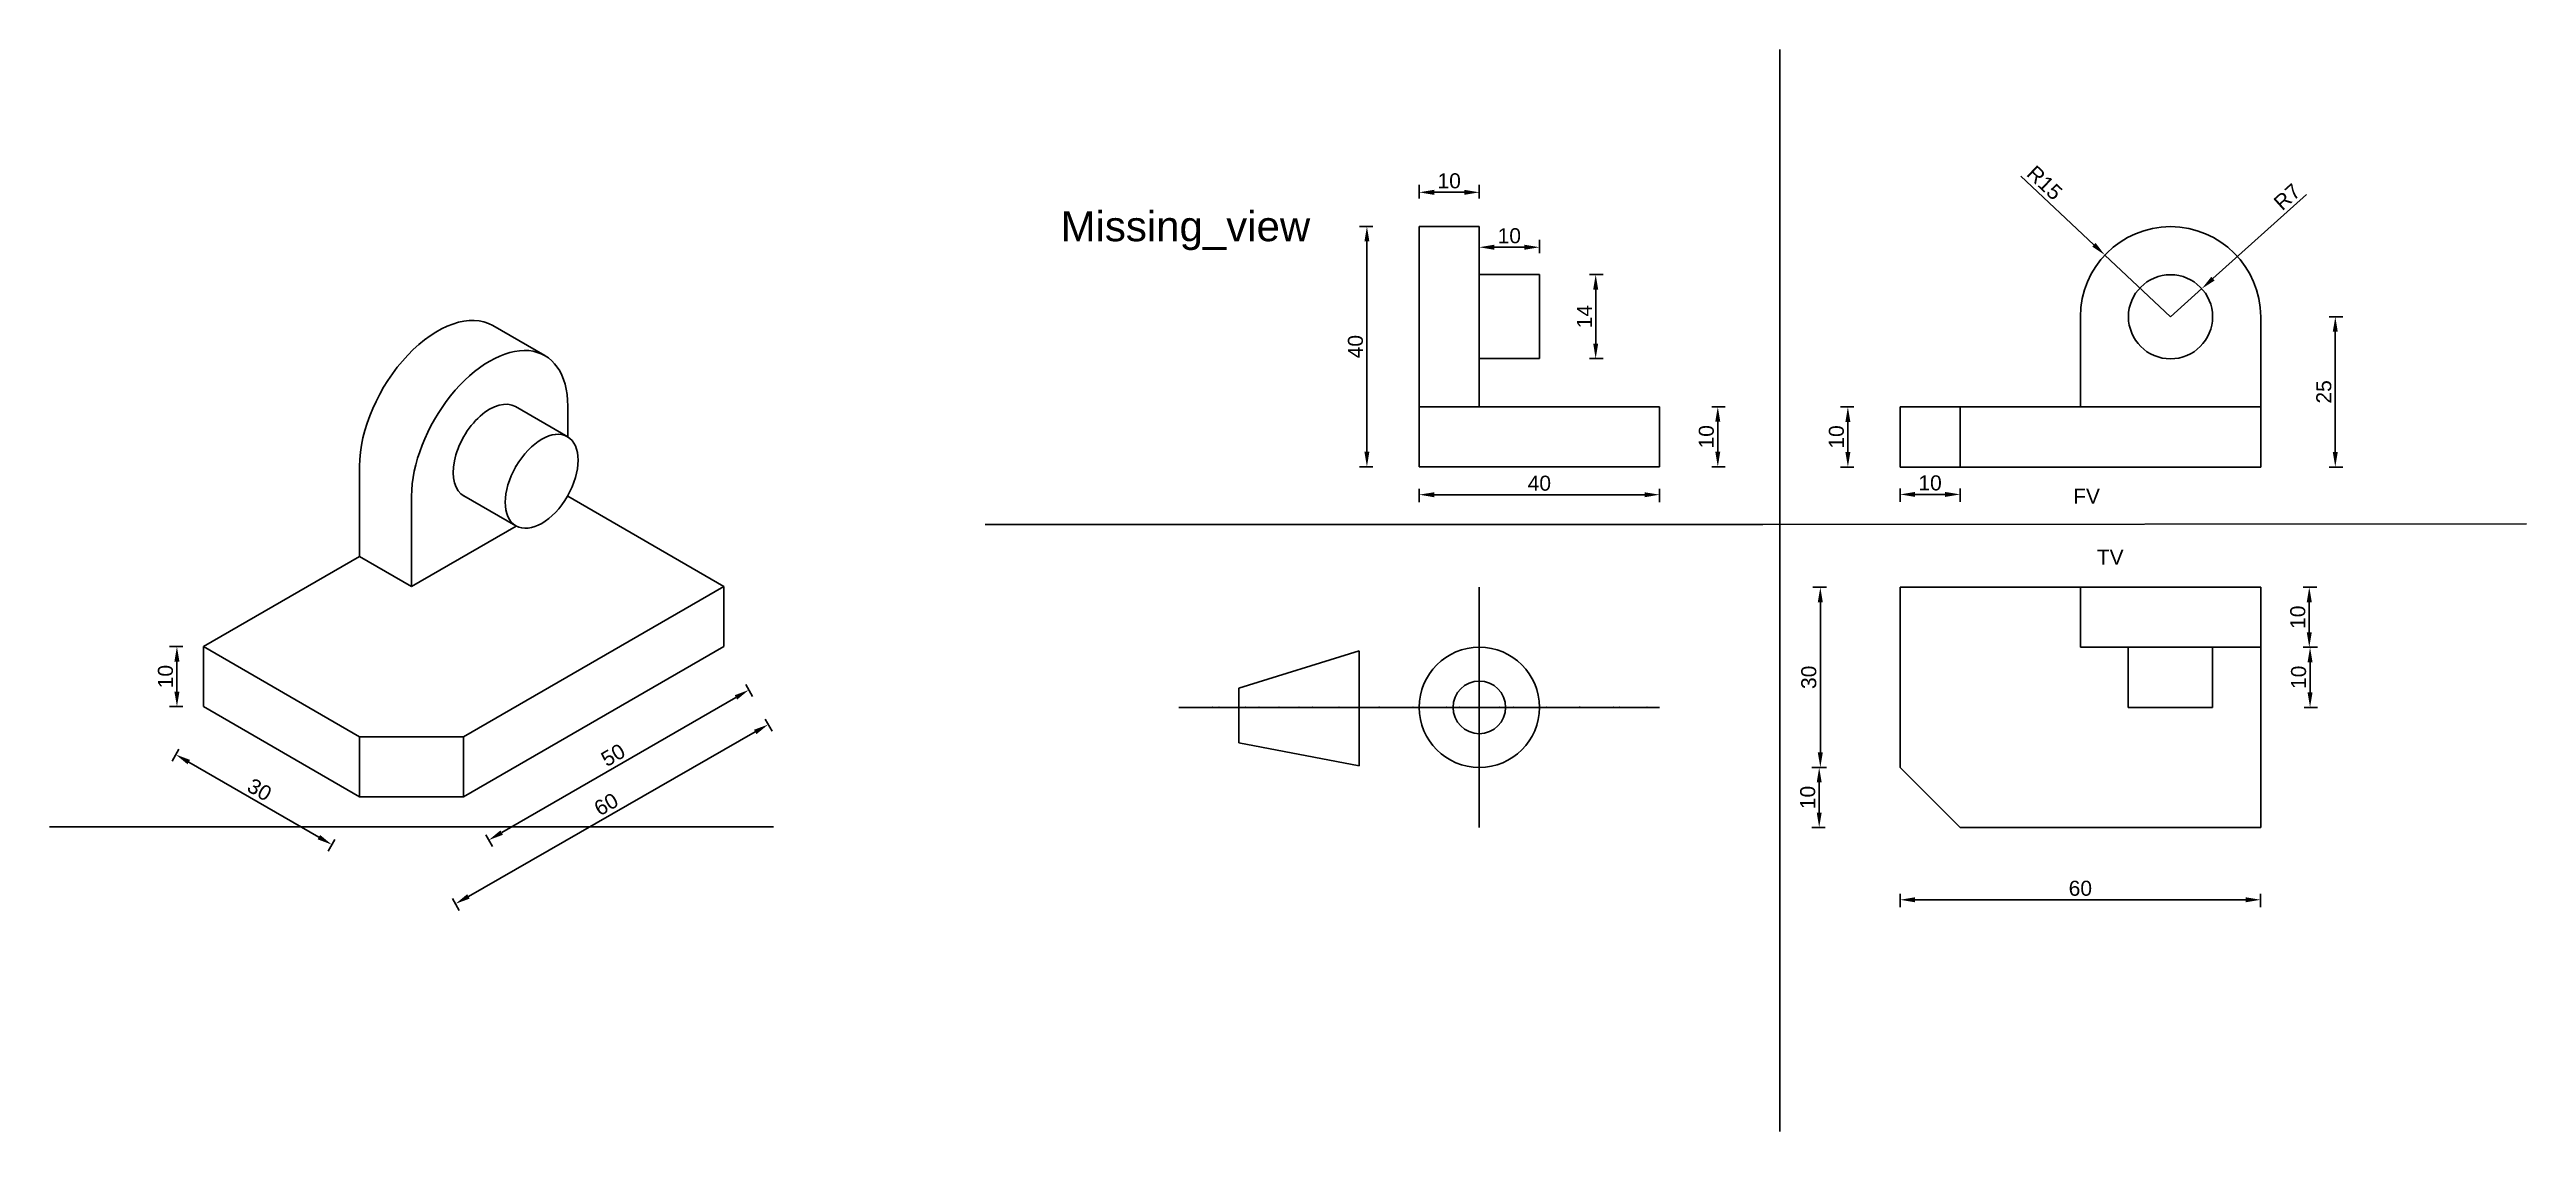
# Model space of a CAD drawing. Header units: millimetres. Extents: x 2064 to 2476, y 1749 to 1929.
import ezdxf

# ---------------------------------------------------------------- set-up
doc = ezdxf.new("R2010")
doc.units = ezdxf.units.MM
doc.styles.get("Standard").update_dxf_attribs({"font": 'arial.ttf'})
doc.dimstyles.new('ISO-25', dxfattribs={"dimtxt": 2.5, "dimasz": 2.5, "dimexe": 1.25, "dimexo": 0.625, "dimtad": 1, "dimtxsty": 'Standard', "dimcen": 2.5, "dimadec": 0, "dimazin": 0, "dimtfac": 1, "dimtmove": 0, "dimatfit": 3, "dimfxl": 1, "dimfxlon": 1, "dimarcsym": 0})

# ---------------------------------------------------------------- blocks, each defined once
blk = doc.blocks.new('*D46')
at = {"color": 0, "lineweight": -2, "transparency": 16777216}
for p, q in [((2139.17, 1799.16), (2178.14, 1821.66)), ((2179.81, 1823.78), (2180.93, 1821.83)), ((2136.51, 1798.78), (2137.63, 1796.83))]:
    blk.add_line(p, q, dxfattribs=at)
at = {"color": 0, "transparency": 16777216}
for points in [[(2177.94, 1822.02), (2178.35, 1821.3), (2180.31, 1822.91)], [(2138.96, 1799.52), (2139.38, 1798.8), (2137.01, 1797.91)]]:
    blk.add_solid(points, dxfattribs=at)
at = {"layer": 'Defpoints', "color": 0, "transparency": 16777216}
for p in [(2176.15, 1830.12), (2180.31, 1822.91), (2132.84, 1805.12)]:
    blk.add_point(p, dxfattribs=at)
at = {"color": 0, "transparency": 16777216, "insert": (2157.71, 1812.06), "char_height": 2.5, "attachment_point": 5, "rotation": 30}
blk.add_mtext('50', dxfattribs=at)
blk = doc.blocks.new('*D47')
at = {"color": 0, "lineweight": -2, "transparency": 16777216}
for p, q in [((2085.44, 1813.02), (2084.32, 1811.07)), ((2087.11, 1810.9), (2108.76, 1798.4)), ((2111.42, 1798.02), (2110.3, 1796.07))]:
    blk.add_line(p, q, dxfattribs=at)
at = {"color": 0, "transparency": 16777216}
for points in [[(2087.32, 1811.26), (2086.9, 1810.54), (2084.94, 1812.15)], [(2108.97, 1798.76), (2108.55, 1798.04), (2110.92, 1797.15)]]:
    blk.add_solid(points, dxfattribs=at)
at = {"layer": 'Defpoints', "color": 0, "transparency": 16777216}
for p in [(2089.54, 1820.12), (2115.52, 1805.12), (2110.92, 1797.15)]:
    blk.add_point(p, dxfattribs=at)
at = {"color": 0, "transparency": 16777216, "insert": (2098.88, 1806.3), "char_height": 2.5, "attachment_point": 5, "rotation": 330}
blk.add_mtext('30', dxfattribs=at)
blk = doc.blocks.new('*D45')
at = {"color": 0, "lineweight": -2, "transparency": 16777216}
for p, q in [((2086.14, 1830.12), (2083.89, 1830.12)), ((2085.14, 1827.62), (2085.14, 1822.62)), ((2086.14, 1820.12), (2083.89, 1820.12))]:
    blk.add_line(p, q, dxfattribs=at)
at = {"color": 0, "transparency": 16777216}
for points in [[(2084.72, 1827.62), (2085.56, 1827.62), (2085.14, 1830.12)], [(2084.72, 1822.62), (2085.56, 1822.62), (2085.14, 1820.12)]]:
    blk.add_solid(points, dxfattribs=at)
at = {"layer": 'Defpoints', "color": 0, "transparency": 16777216}
for p in [(2089.54, 1830.12), (2085.14, 1820.12), (2089.54, 1820.12)]:
    blk.add_point(p, dxfattribs=at)
at = {"color": 0, "transparency": 16777216, "insert": (2083.24, 1825.12), "char_height": 2.5, "attachment_point": 5, "rotation": 90}
blk.add_mtext('10', dxfattribs=at)
blk = doc.blocks.new('*D48')
at = {"color": 0, "lineweight": -2, "transparency": 16777216}
for p, q in [((2183.03, 1818.02), (2184.15, 1816.06)), ((2133.65, 1788.55), (2181.36, 1815.91)), ((2130.98, 1788.17), (2132.1, 1786.22))]:
    blk.add_line(p, q, dxfattribs=at)
at = {"color": 0, "transparency": 16777216}
for points in [[(2181.15, 1816.27), (2181.56, 1815.54), (2183.53, 1817.15)], [(2133.44, 1788.91), (2133.85, 1788.18), (2131.48, 1787.3)]]:
    blk.add_solid(points, dxfattribs=at)
at = {"layer": 'Defpoints', "color": 0, "transparency": 16777216}
for p in [(2167.57, 1844.97), (2115.52, 1815.12), (2183.53, 1817.15)]:
    blk.add_point(p, dxfattribs=at)
at = {"color": 0, "transparency": 16777216, "insert": (2156.56, 1803.87), "char_height": 2.5, "attachment_point": 5, "rotation": 29.8315}
blk.add_mtext('60', dxfattribs=at)
blk = doc.blocks.new('*D49')
at = {"color": 0, "lineweight": -2, "transparency": 16777216}
for p, q in [((2391.95, 1908.4), (2404.09, 1896.99)), ((2416.83, 1885), (2405.91, 1895.27))]:
    blk.add_line(p, q, dxfattribs=at)
at = {"color": 0, "transparency": 16777216}
blk.add_solid([(2404.37, 1897.29), (2403.8, 1896.68), (2405.91, 1895.27)], dxfattribs=at)
at = {"layer": 'Defpoints', "color": 0, "transparency": 16777216}
for p in [(2405.91, 1895.27), (2416.83, 1885)]:
    blk.add_point(p, dxfattribs=at)
at = {"color": 0, "transparency": 16777216, "insert": (2395.89, 1907.3), "char_height": 2.5, "attachment_point": 5, "rotation": 316.7557}
blk.add_mtext('R15', dxfattribs=at)
blk = doc.blocks.new('*D51')
at = {"color": 0, "lineweight": -2, "transparency": 16777216}
for p, q in [((2439.45, 1905.33), (2423.9, 1891.35)), ((2416.83, 1885), (2422.04, 1889.68))]:
    blk.add_line(p, q, dxfattribs=at)
at = {"color": 0, "transparency": 16777216}
blk.add_solid([(2423.62, 1891.66), (2424.18, 1891.04), (2422.04, 1889.68)], dxfattribs=at)
at = {"layer": 'Defpoints', "color": 0, "transparency": 16777216}
for p in [(2422.04, 1889.68), (2416.83, 1885)]:
    blk.add_point(p, dxfattribs=at)
at = {"color": 0, "transparency": 16777216, "insert": (2436.24, 1904.96), "char_height": 2.5, "attachment_point": 5, "rotation": 41.9558}
blk.add_mtext('R7', dxfattribs=at)
blk = doc.blocks.new('*D52')
at = {"color": 0, "lineweight": -2, "transparency": 16777216}
for p, q in [((2371.83, 1856.44), (2371.83, 1854.19)), ((2374.33, 1855.44), (2379.33, 1855.44)), ((2381.83, 1856.44), (2381.83, 1854.19))]:
    blk.add_line(p, q, dxfattribs=at)
at = {"color": 0, "transparency": 16777216}
for points in [[(2374.33, 1855.85), (2374.33, 1855.02), (2371.83, 1855.44)], [(2379.33, 1855.85), (2379.33, 1855.02), (2381.83, 1855.44)]]:
    blk.add_solid(points, dxfattribs=at)
at = {"layer": 'Defpoints', "color": 0, "transparency": 16777216}
for p in [(2371.83, 1860), (2381.83, 1860), (2381.83, 1855.44)]:
    blk.add_point(p, dxfattribs=at)
at = {"color": 0, "transparency": 16777216, "insert": (2376.83, 1857.34), "char_height": 2.5, "attachment_point": 5}
blk.add_mtext('10', dxfattribs=at)
blk = doc.blocks.new('*D50')
at = {"color": 0, "lineweight": -2, "transparency": 16777216}
for p, q in [((2443.25, 1885), (2445.5, 1885)), ((2444.25, 1882.5), (2444.25, 1862.5)), ((2443.25, 1860), (2445.5, 1860))]:
    blk.add_line(p, q, dxfattribs=at)
at = {"color": 0, "transparency": 16777216}
for points in [[(2443.83, 1882.5), (2444.66, 1882.5), (2444.25, 1885)], [(2443.83, 1862.5), (2444.66, 1862.5), (2444.25, 1860)]]:
    blk.add_solid(points, dxfattribs=at)
at = {"layer": 'Defpoints', "color": 0, "transparency": 16777216}
for p in [(2416.83, 1885), (2416.83, 1860), (2444.25, 1860)]:
    blk.add_point(p, dxfattribs=at)
at = {"color": 0, "transparency": 16777216, "insert": (2442.35, 1872.5), "char_height": 2.5, "attachment_point": 5, "rotation": 90}
blk.add_mtext('25', dxfattribs=at)
blk = doc.blocks.new('*D53')
at = {"color": 0, "lineweight": -2, "transparency": 16777216}
for p, q in [((2364.15, 1870), (2361.9, 1870)), ((2363.15, 1867.5), (2363.15, 1862.5)), ((2364.15, 1860), (2361.9, 1860))]:
    blk.add_line(p, q, dxfattribs=at)
at = {"color": 0, "transparency": 16777216}
for points in [[(2362.74, 1867.5), (2363.57, 1867.5), (2363.15, 1870)], [(2362.74, 1862.5), (2363.57, 1862.5), (2363.15, 1860)]]:
    blk.add_solid(points, dxfattribs=at)
at = {"layer": 'Defpoints', "color": 0, "transparency": 16777216}
for p in [(2371.83, 1870), (2363.15, 1860), (2371.83, 1860)]:
    blk.add_point(p, dxfattribs=at)
at = {"color": 0, "transparency": 16777216, "insert": (2361.25, 1865), "char_height": 2.5, "attachment_point": 5, "rotation": 90}
blk.add_mtext('10', dxfattribs=at)
blk = doc.blocks.new('*D54')
at = {"color": 0, "lineweight": -2, "transparency": 16777216}
for p, q in [((2291.82, 1856.39), (2291.82, 1854.14)), ((2294.32, 1855.39), (2329.32, 1855.39)), ((2331.82, 1856.39), (2331.82, 1854.14))]:
    blk.add_line(p, q, dxfattribs=at)
at = {"color": 0, "transparency": 16777216}
for points in [[(2294.32, 1855.8), (2294.32, 1854.97), (2291.82, 1855.39)], [(2329.32, 1855.8), (2329.32, 1854.97), (2331.82, 1855.39)]]:
    blk.add_solid(points, dxfattribs=at)
at = {"layer": 'Defpoints', "color": 0, "transparency": 16777216}
for p in [(2291.82, 1860.03), (2331.82, 1860.03), (2331.82, 1855.39)]:
    blk.add_point(p, dxfattribs=at)
at = {"color": 0, "transparency": 16777216, "insert": (2311.82, 1857.29), "char_height": 2.5, "attachment_point": 5}
blk.add_mtext('40', dxfattribs=at)
blk = doc.blocks.new('*D55')
at = {"color": 0, "lineweight": -2, "transparency": 16777216}
for p, q in [((2340.51, 1870.03), (2342.76, 1870.03)), ((2341.51, 1867.53), (2341.51, 1862.53)), ((2340.51, 1860.03), (2342.76, 1860.03))]:
    blk.add_line(p, q, dxfattribs=at)
at = {"color": 0, "transparency": 16777216}
for points in [[(2341.09, 1867.53), (2341.92, 1867.53), (2341.51, 1870.03)], [(2341.09, 1862.53), (2341.92, 1862.53), (2341.51, 1860.03)]]:
    blk.add_solid(points, dxfattribs=at)
at = {"layer": 'Defpoints', "color": 0, "transparency": 16777216}
for p in [(2291.82, 1870.03), (2291.82, 1860.03), (2341.51, 1860.03)]:
    blk.add_point(p, dxfattribs=at)
at = {"color": 0, "transparency": 16777216, "insert": (2339.61, 1865.03), "char_height": 2.5, "attachment_point": 5, "rotation": 90}
blk.add_mtext('10', dxfattribs=at)
blk = doc.blocks.new('*D56')
at = {"color": 0, "lineweight": -2, "transparency": 16777216}
for p, q in [((2284.13, 1900.03), (2281.88, 1900.03)), ((2283.13, 1897.53), (2283.13, 1862.53)), ((2284.13, 1860.03), (2281.88, 1860.03))]:
    blk.add_line(p, q, dxfattribs=at)
at = {"color": 0, "transparency": 16777216}
for points in [[(2282.71, 1897.53), (2283.54, 1897.53), (2283.13, 1900.03)], [(2282.71, 1862.53), (2283.54, 1862.53), (2283.13, 1860.03)]]:
    blk.add_solid(points, dxfattribs=at)
at = {"layer": 'Defpoints', "color": 0, "transparency": 16777216}
for p in [(2291.82, 1900.03), (2283.13, 1860.03), (2291.82, 1860.03)]:
    blk.add_point(p, dxfattribs=at)
at = {"color": 0, "transparency": 16777216, "insert": (2281.23, 1880.03), "char_height": 2.5, "attachment_point": 5, "rotation": 90}
blk.add_mtext('40', dxfattribs=at)
blk = doc.blocks.new('*D57')
at = {"color": 0, "lineweight": -2, "transparency": 16777216}
for p, q in [((2291.82, 1904.71), (2291.82, 1906.96)), ((2294.32, 1905.71), (2299.32, 1905.71)), ((2301.82, 1904.71), (2301.82, 1906.96))]:
    blk.add_line(p, q, dxfattribs=at)
at = {"color": 0, "transparency": 16777216}
for points in [[(2294.32, 1906.13), (2294.32, 1905.29), (2291.82, 1905.71)], [(2299.32, 1906.13), (2299.32, 1905.29), (2301.82, 1905.71)]]:
    blk.add_solid(points, dxfattribs=at)
at = {"layer": 'Defpoints', "color": 0, "transparency": 16777216}
for p in [(2301.82, 1905.71), (2291.82, 1900.03), (2301.82, 1900.03)]:
    blk.add_point(p, dxfattribs=at)
at = {"color": 0, "transparency": 16777216, "insert": (2296.82, 1907.61), "char_height": 2.5, "attachment_point": 5}
blk.add_mtext('10', dxfattribs=at)
blk = doc.blocks.new('*D58')
at = {"color": 0, "lineweight": -2, "transparency": 16777216}
for p, q in [((2320.19, 1892.03), (2322.44, 1892.03)), ((2321.19, 1889.53), (2321.19, 1880.53)), ((2320.19, 1878.03), (2322.44, 1878.03))]:
    blk.add_line(p, q, dxfattribs=at)
at = {"color": 0, "transparency": 16777216}
for points in [[(2320.78, 1889.53), (2321.61, 1889.53), (2321.19, 1892.03)], [(2320.78, 1880.53), (2321.61, 1880.53), (2321.19, 1878.03)]]:
    blk.add_solid(points, dxfattribs=at)
at = {"layer": 'Defpoints', "color": 0, "transparency": 16777216}
for p in [(2311.82, 1892.03), (2311.82, 1878.03), (2321.19, 1878.03)]:
    blk.add_point(p, dxfattribs=at)
at = {"color": 0, "transparency": 16777216, "insert": (2319.31, 1885.03), "char_height": 2.5, "attachment_point": 5, "rotation": 90}
blk.add_mtext('14', dxfattribs=at)
blk = doc.blocks.new('*D59')
at = {"color": 0, "lineweight": -2, "transparency": 16777216}
for p, q in [((2301.82, 1895.57), (2301.82, 1897.82)), ((2304.32, 1896.57), (2309.32, 1896.57)), ((2311.82, 1895.57), (2311.82, 1897.82))]:
    blk.add_line(p, q, dxfattribs=at)
at = {"color": 0, "transparency": 16777216}
for points in [[(2304.32, 1896.99), (2304.32, 1896.15), (2301.82, 1896.57)], [(2309.32, 1896.99), (2309.32, 1896.15), (2311.82, 1896.57)]]:
    blk.add_solid(points, dxfattribs=at)
at = {"layer": 'Defpoints', "color": 0, "transparency": 16777216}
for p in [(2311.82, 1896.57), (2301.82, 1892.03), (2311.82, 1892.03)]:
    blk.add_point(p, dxfattribs=at)
at = {"color": 0, "transparency": 16777216, "insert": (2306.82, 1898.47), "char_height": 2.5, "attachment_point": 5}
blk.add_mtext('10', dxfattribs=at)
blk = doc.blocks.new('*D60')
at = {"color": 0, "lineweight": -2, "transparency": 16777216}
for p, q in [((2359.57, 1840), (2357.32, 1840)), ((2358.57, 1837.5), (2358.57, 1812.5)), ((2359.57, 1810), (2357.32, 1810))]:
    blk.add_line(p, q, dxfattribs=at)
at = {"color": 0, "transparency": 16777216}
for points in [[(2358.15, 1837.5), (2358.98, 1837.5), (2358.57, 1840)], [(2358.15, 1812.5), (2358.98, 1812.5), (2358.57, 1810)]]:
    blk.add_solid(points, dxfattribs=at)
at = {"layer": 'Defpoints', "color": 0, "transparency": 16777216}
for p in [(2371.83, 1840), (2358.57, 1810), (2371.83, 1810)]:
    blk.add_point(p, dxfattribs=at)
at = {"color": 0, "transparency": 16777216, "insert": (2356.66, 1825), "char_height": 2.5, "attachment_point": 5, "rotation": 90}
blk.add_mtext('30', dxfattribs=at)
blk = doc.blocks.new('*D61')
at = {"color": 0, "lineweight": -2, "transparency": 16777216}
for p, q in [((2359.38, 1810), (2357.13, 1810)), ((2358.38, 1807.5), (2358.38, 1802.5)), ((2359.38, 1800), (2357.13, 1800))]:
    blk.add_line(p, q, dxfattribs=at)
at = {"color": 0, "transparency": 16777216}
for points in [[(2357.97, 1807.5), (2358.8, 1807.5), (2358.38, 1810)], [(2357.97, 1802.5), (2358.8, 1802.5), (2358.38, 1800)]]:
    blk.add_solid(points, dxfattribs=at)
at = {"layer": 'Defpoints', "color": 0, "transparency": 16777216}
for p in [(2371.83, 1810), (2358.38, 1800), (2381.83, 1800)]:
    blk.add_point(p, dxfattribs=at)
at = {"color": 0, "transparency": 16777216, "insert": (2356.48, 1805), "char_height": 2.5, "attachment_point": 5, "rotation": 90}
blk.add_mtext('10', dxfattribs=at)
blk = doc.blocks.new('*D62')
at = {"color": 0, "lineweight": -2, "transparency": 16777216}
for p, q in [((2371.83, 1788.98), (2371.83, 1786.73)), ((2431.83, 1788.98), (2431.83, 1786.73)), ((2374.33, 1787.98), (2429.33, 1787.98))]:
    blk.add_line(p, q, dxfattribs=at)
at = {"color": 0, "transparency": 16777216}
for points in [[(2374.33, 1788.4), (2374.33, 1787.56), (2371.83, 1787.98)], [(2429.33, 1788.4), (2429.33, 1787.56), (2431.83, 1787.98)]]:
    blk.add_solid(points, dxfattribs=at)
at = {"layer": 'Defpoints', "color": 0, "transparency": 16777216}
for p in [(2371.83, 1810), (2431.83, 1810), (2431.83, 1787.98)]:
    blk.add_point(p, dxfattribs=at)
at = {"color": 0, "transparency": 16777216, "insert": (2401.83, 1789.88), "char_height": 2.5, "attachment_point": 5}
blk.add_mtext('60', dxfattribs=at)
blk = doc.blocks.new('*D63')
at = {"color": 0, "lineweight": -2, "transparency": 16777216}
for p, q in [((2438.92, 1840), (2441.17, 1840)), ((2439.92, 1837.5), (2439.92, 1832.5)), ((2438.92, 1830), (2441.17, 1830))]:
    blk.add_line(p, q, dxfattribs=at)
at = {"color": 0, "transparency": 16777216}
for points in [[(2439.5, 1837.5), (2440.34, 1837.5), (2439.92, 1840)], [(2439.5, 1832.5), (2440.34, 1832.5), (2439.92, 1830)]]:
    blk.add_solid(points, dxfattribs=at)
at = {"layer": 'Defpoints', "color": 0, "transparency": 16777216}
for p in [(2431.83, 1840), (2431.83, 1830), (2439.92, 1830)]:
    blk.add_point(p, dxfattribs=at)
at = {"color": 0, "transparency": 16777216, "insert": (2438.02, 1835), "char_height": 2.5, "attachment_point": 5, "rotation": 90}
blk.add_mtext('10', dxfattribs=at)
blk = doc.blocks.new('*D64')
at = {"color": 0, "lineweight": -2, "transparency": 16777216}
for p, q in [((2439.05, 1830), (2441.3, 1830)), ((2440.05, 1827.5), (2440.05, 1822.5)), ((2439.05, 1820), (2441.3, 1820))]:
    blk.add_line(p, q, dxfattribs=at)
at = {"color": 0, "transparency": 16777216}
for points in [[(2439.63, 1827.5), (2440.46, 1827.5), (2440.05, 1830)], [(2439.63, 1822.5), (2440.46, 1822.5), (2440.05, 1820)]]:
    blk.add_solid(points, dxfattribs=at)
at = {"layer": 'Defpoints', "color": 0, "transparency": 16777216}
for p in [(2423.83, 1830), (2423.83, 1820), (2440.05, 1820)]:
    blk.add_point(p, dxfattribs=at)
at = {"color": 0, "transparency": 16777216, "insert": (2438.15, 1825), "char_height": 2.5, "attachment_point": 5, "rotation": 90}
blk.add_mtext('10', dxfattribs=at)

msp = doc.modelspace()

# ---------------------------------------------------------------- linework, layer by layer
for p, q in [((2351.854, 1929.473), (2351.854, 1749.423)), ((2291.818, 1870.031), (2291.818, 1900.031)), ((2291.818, 1900.031), (2301.818, 1900.031)), ((2301.818, 1900.031), (2301.818, 1870.031)), ((2301.818, 1900.031), (2301.818, 1892.031)), ((2301.818, 1892.031), (2311.818, 1892.031)), ((2311.818, 1892.031), (2311.818, 1878.031)), ((2146.36, 1878.532), (2137.7, 1883.532)), ((2401.833, 1869.997), (2401.833, 1884.997)), ((2431.833, 1869.997), (2431.833, 1884.997)), ((2311.818, 1878.031), (2301.818, 1878.031)), ((2141.461, 1870.046), (2150.165, 1865.021)), ((2150.165, 1865.021), (2150.165, 1870.122)), ((2331.818, 1870.031), (2291.818, 1870.031)), ((2291.818, 1870.031), (2291.818, 1860.031)), ((2331.818, 1860.031), (2331.818, 1870.031)), ((2431.833, 1869.997), (2371.833, 1869.997)), ((2371.833, 1869.997), (2371.833, 1859.997)), ((2371.833, 1869.997), (2381.833, 1869.997)), ((2381.833, 1869.997), (2381.833, 1859.997)), ((2416.833, 1869.997), (2401.833, 1869.997)), ((2431.833, 1859.997), (2431.833, 1869.997)), ((2115.524, 1845.122), (2115.524, 1860.122)), ((2291.818, 1860.031), (2331.818, 1860.031)), ((2371.833, 1859.997), (2431.833, 1859.997)), ((2431.833, 1859.997), (2416.833, 1859.997)), ((2124.184, 1840.122), (2124.184, 1855.122)), ((2132.888, 1855.197), (2141.548, 1850.197)), ((2150.165, 1855.122), (2150.078, 1855.071)), ((2150.165, 1855.122), (2150.165, 1855.223)), ((2150.165, 1855.122), (2176.146, 1840.122)), ((2219.595, 1850.452), (2348.983, 1850.452)), ((2348.983, 1850.452), (2476.055, 1850.531)), ((2141.592, 1850.172), (2124.184, 1840.122)), ((2089.543, 1830.122), (2115.524, 1845.122)), ((2124.184, 1840.122), (2115.524, 1845.122)), ((2132.845, 1815.122), (2176.146, 1840.122)), ((2176.146, 1830.122), (2176.146, 1840.122)), ((2301.832, 1840), (2301.832, 1800)), ((2371.833, 1839.999), (2431.833, 1839.999)), ((2371.833, 1839.999), (2371.833, 1809.999)), ((2401.833, 1839.999), (2401.833, 1829.999)), ((2431.833, 1839.999), (2431.833, 1799.999)), ((2089.543, 1820.122), (2089.543, 1830.122)), ((2089.543, 1830.122), (2115.524, 1815.122)), ((2132.845, 1805.122), (2176.146, 1830.122)), ((2401.833, 1829.999), (2431.833, 1829.999)), ((2409.806, 1829.999), (2409.806, 1819.999)), ((2423.833, 1819.999), (2423.833, 1829.999)), ((2261.793, 1823.211), (2281.86, 1829.406)), ((2281.86, 1829.406), (2281.86, 1810.274)), ((2261.793, 1814.101), (2261.793, 1823.211)), ((2115.524, 1805.122), (2089.543, 1820.122)), ((2331.832, 1820), (2251.832, 1820)), ((2409.806, 1819.999), (2423.833, 1819.999)), ((2115.524, 1815.122), (2115.524, 1805.122)), ((2115.524, 1815.122), (2132.845, 1815.122)), ((2132.845, 1815.122), (2132.845, 1805.122)), ((2281.86, 1810.274), (2261.793, 1814.101)), ((2371.833, 1809.999), (2381.833, 1799.999)), ((2115.524, 1805.122), (2132.845, 1805.122)), ((2063.945, 1800.122), (2184.424, 1800.122)), ((2184.424, 1800.122), (2124.184, 1800.122)), ((2431.833, 1799.999), (2381.833, 1799.999))]:
    msp.add_line(p, q)
for centre, radius in [((2416.833, 1884.997), 7), ((2301.832, 1820), 10), ((2301.832, 1820), 4.377)]:
    msp.add_circle(centre, radius)
msp.add_arc((2416.833, 1884.997), 15, 0, 180)
for centre, major_axis, start_param, end_param in [((2128.514, 1867.622), (-9.186, -15.91), 3.1415927, 5.4977871), ((2137.175, 1862.622), (-9.186, -15.91), 8.6393798, 11.7809725), ((2137.175, 1862.622), (-4.287, -7.425), 3.1415927, 6.2933901), ((2137.175, 1862.622), (-4.287, -7.425), 7.8437768, 7.8539816)]:
    msp.add_ellipse(centre, major_axis=major_axis, ratio=0.5773503, start_param=start_param, end_param=end_param)
msp.add_ellipse((2145.835, 1857.622), major_axis=(-4.287, -7.425), ratio=0.5773503)
for p in [(2257.396, 1820), (2258.499, 1820), (2262.959, 1820), (2265.166, 1820), (2268.523, 1820), (2271.832, 1820), (2274.086, 1820), (2278.499, 1820), (2285.166, 1820), (2285.213, 1820), (2290.777, 1820), (2291.832, 1820), (2296.34, 1820), (2298.499, 1820), (2301.903, 1820), (2305.166, 1820), (2307.467, 1820), (2311.832, 1820), (2313.03, 1820), (2318.499, 1820), (2318.594, 1820), (2324.157, 1820), (2325.166, 1820), (2329.721, 1820)]:
    msp.add_point(p)

# ---------------------------------------------------------------- texts
msp.add_text('Missing_view', height=5).set_placement((2232.166, 1897.569))
at = {"char_height": 2.5, "attachment_point": 1}
for s, width, insert in [('FV', 4.30154, (2400.635, 1856.403)), ('TV', 0.2458, (2404.567, 1846.254))]:
    msp.add_mtext_dynamic_manual_height_columns(s, width=width, gutter_width=12.5, heights=[0], dxfattribs=dict(at, insert=insert))

# ---------------------------------------------------------------- dimensions: what is measured, and where the dimension line sits
for base, p1, p2, picture, middle in [((2301.818, 1905.71), (2291.818, 1900.031), (2301.818, 1900.031), '*D57', (2296.818, 1907.612)), ((2311.818, 1896.57), (2301.818, 1892.031), (2311.818, 1892.031), '*D59', (2306.818, 1898.472)), ((2331.818, 1855.386), (2291.818, 1860.031), (2331.818, 1860.031), '*D54', (2311.818, 1857.287)), ((2381.833, 1855.438), (2371.833, 1859.997), (2381.833, 1859.997), '*D52', (2376.833, 1857.339)), ((2431.833, 1787.981), (2371.833, 1809.999), (2431.833, 1809.999), '*D62', (2401.833, 1789.883))]:
    dim = msp.add_linear_dim(base=base, p1=p1, p2=p2, dimstyle='ISO-25')
    dim.commit()
    dim.dimension.update_dxf_attribs({"geometry": picture, "text_midpoint": middle})
for mpoint, picture, middle in [((2405.907, 1895.273), '*D49', (2394.592, 1905.915)), ((2422.039, 1889.677), '*D51', (2437.49, 1903.567))]:
    dim = msp.add_radius_dim(center=(2416.833, 1884.997), mpoint=mpoint, dimstyle='ISO-25')
    dim.commit()
    dim.dimension.update_dxf_attribs({"geometry": picture, "text_midpoint": middle, "dimtype": 164})
for base, p1, p2, picture, middle in [((2283.127, 1860.031), (2291.818, 1900.031), (2291.818, 1860.031), '*D56', (2281.225, 1880.031)), ((2321.192, 1878.031), (2311.818, 1892.031), (2311.818, 1878.031), '*D58', (2319.312, 1885.031)), ((2444.248, 1859.997), (2416.833, 1884.997), (2416.833, 1859.997), '*D50', (2442.347, 1872.497)), ((2363.153, 1859.997), (2371.833, 1869.997), (2371.833, 1859.997), '*D53', (2361.251, 1864.997)), ((2358.567, 1809.999), (2371.833, 1839.999), (2371.833, 1809.999), '*D60', (2356.665, 1824.999)), ((2439.919, 1829.999), (2431.833, 1839.999), (2431.833, 1829.999), '*D63', (2438.018, 1834.999)), ((2085.139, 1820.122), (2089.543, 1830.122), (2089.543, 1820.122), '*D45', (2083.237, 1825.122)), ((2440.048, 1819.999), (2423.833, 1829.999), (2423.833, 1819.999), '*D64', (2438.147, 1824.999)), ((2358.383, 1799.999), (2371.833, 1809.999), (2381.833, 1799.999), '*D61', (2356.481, 1804.999))]:
    dim = msp.add_linear_dim(base=base, p1=p1, p2=p2, angle=90, dimstyle='ISO-25')
    dim.commit()
    dim.dimension.update_dxf_attribs({"geometry": picture, "text_midpoint": middle})
dim = msp.add_linear_dim(base=(2341.508, 1860.031), p1=(2291.818, 1870.031), p2=(2291.818, 1860.031), angle=90, dimstyle='ISO-25')
dim.commit()
dim.dimension.update_dxf_attribs({"geometry": '*D55', "text_midpoint": (2341.508, 1865.031), "dimtype": 160})
for p1, p2, distance, picture, middle in [((2115.524, 1815.122), (2167.574, 1844.969), -32.069, '*D48', (2156.556, 1803.875)), ((2132.845, 1805.122), (2176.146, 1830.122), -8.326, '*D46', (2157.708, 1812.058)), ((2089.543, 1820.122), (2115.524, 1805.122), -9.202, '*D47', (2098.884, 1806.3))]:
    dim = msp.add_aligned_dim(p1=p1, p2=p2, distance=distance, dimstyle='ISO-25')
    dim.commit()
    dim.dimension.update_dxf_attribs({"geometry": picture, "text_midpoint": middle})

doc.saveas('drawing.dxf')
